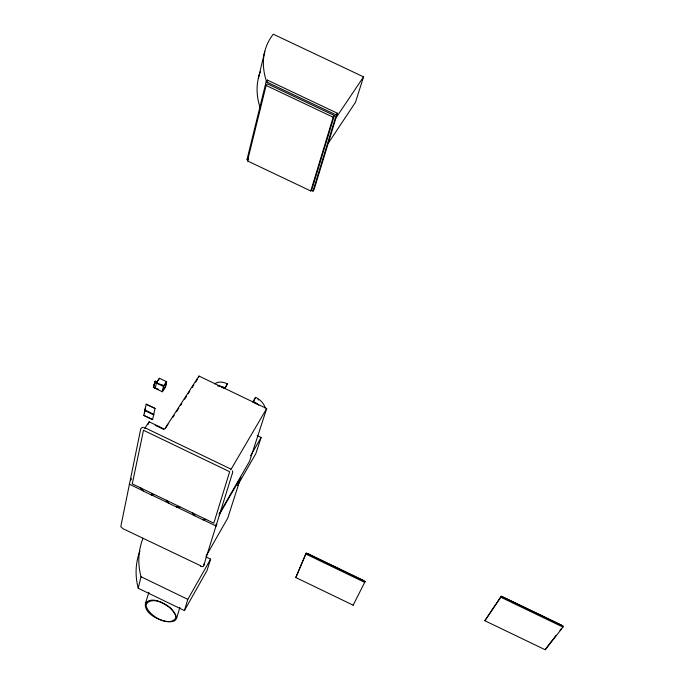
<?xml version="1.0" encoding="UTF-8"?>
<svg xmlns="http://www.w3.org/2000/svg" width="684" height="684" viewBox="0 0 684 684"><rect width="100%" height="100%" fill="white"/><g stroke="black" fill="none" stroke-linecap="round" stroke-linejoin="round"><path stroke-width="1.03" d="M156.277 382.972L157.089 381.911M148.924 592.31L145.444 603.416C142.503 621.166 193.598 631.819 170.145 607.597M155.054 381.424L153.378 387.46L162.322 391.752L165.477 387.016L166.648 381.715L159.423 378.243L156.875 382.031L155.131 381.193L157.098 382.023M215.947 526.039L215.956 525.97A2.351 1.966 15.5 0 0 215.947 524.158M216.931 524.32L215.956 525.97L202.823 519.643M153.772 414.53L144.922 410.186L146.205 404.167L155.037 408.416L152.583 419.634L143.837 415.436L144.94 410.289L152.814 414.094M144.315 413.324L144.734 411.298M145.384 408.126L144.922 410.186M130.678 480.211L131.054 478.373M130.832 479.758L131.02 479.014M153.378 387.46L155.131 381.193M219.154 513.923L249.583 461.23L266.7 408.528L198.95 376.046L164.553 429.227L149.095 421.797L148.975 422.353M162.322 391.752L163.485 386.46L166.648 381.715M162.852 390.675L163.989 385.528L166.52 381.732L165.374 386.879L162.852 390.675L162.279 390.393M258.287 78.54L264.802 51.377M205.85 556.836L210.612 559.136L206.978 570.618L184.398 610.581L138.219 588.24L141.007 576.732L140.553 574.902A81.481 69.546 16.3 0 1 143.007 538.274M311.092 190.229L313.007 191.135L314.11 189.434L337.409 113.236L267.384 80.088L266.144 81.729L246.95 159.757L248.147 158.098M247.497 160.92L266.11 85.449L267.35 83.799L334.322 115.51L311.904 189.28L310.793 190.99L247.497 160.92L248.694 159.261M266.88 82.14L267.384 80.088M198.54 377.679L198.95 376.046M222.497 387.614A11.842 7.156 31.6 0 1 224.754 388.521L227.421 383.835A12.987 7.883 31.6 0 0 214.844 383.963M224.754 388.521L227.421 383.835M154.781 382.33L155.165 381.475M176.575 618.55L179.883 607.324M310.793 190.99L333.176 117.212L334.322 115.51M184.398 610.581L187.818 599.364L210.612 559.136M313.007 191.135L336.272 114.938L337.409 113.236M255.158 403.269A11.825 7.182 30.7 0 0 252.994 402.055L255.611 397.344A12.97 7.909 30.7 0 1 265.016 408.015M255.611 397.344L252.994 402.055M203.678 565.634L216.101 525.68M216.135 525.56L232.603 472.61L232.526 470.814M266.461 81.293A116.887 72.778 20.1 0 1 273.258 34.2L363.546 76.865L355.5 102.241L328.217 143.298M257.269 435.665L261.117 437.512L255.773 453.757L237.451 485.546M562.975 627.1L563.3 626.125L501.167 596.26L484.862 620.73L545.268 649.8L562.975 627.1L500.799 597.217L484.862 620.73M500.799 597.217L501.167 596.26M502.03 597.636L502.389 596.679L561.726 625.202M145.444 603.416C151.395 596.02 163.066 602.724 169.273 606.905M365.128 581.46L353.158 605.186L295.804 577.535L305.765 553.98L306.218 553.091L365.128 581.46L364.709 582.366L305.765 553.98M306.218 553.091L295.804 577.535M148.787 422.9L148.385 423.712M353.158 605.186L353.568 604.297M200.771 565.822L122.915 528.672L120.786 526.654L140.733 428.877L141.853 427.628L143.58 427.312M206.277 555.741L227.721 518.156L240.853 477.27L219.188 514.804M250.532 455.792L261.117 437.512M230.722 469.874L266.7 408.528M151.754 493.934L151.224 494.771L168.674 503.185M165.477 428.244L167.127 425.696M173.043 417.112L174.206 415.325M176.523 411.734L178.84 408.151M180.576 405.467L181.739 403.671M184.629 399.191L186.373 396.498M188.109 393.813L189.844 391.12M192.161 387.537L193.905 384.853M195.641 382.159L197.377 379.475M144.615 428.586L149.095 421.797M168.23 423.994L168.572 423.516M151.694 413.529L151.737 413.555M155.037 408.416L146.145 404.253M147.026 411.289L146.889 411.469M148.753 412.341L148.633 411.862L148.907 412.196M146.043 411.05L145.897 410.545L146.06 411.075M143.837 415.436L152.635 419.548M156.26 383.049L159.517 378.38M336.006 117.828L363.546 76.865M155.234 381.33L153.567 387.349L155.311 388.11M545.601 648.834L556.092 635.376M560.025 630.332L561.333 628.647M154.097 494.464L150.984 494.797L143.324 491.112L140.724 487.949M151.489 494.831L154.37 494.523M179.593 506.682L176.429 506.989L168.76 503.296L166.443 500.337M176.925 507.092L179.849 506.801M205.91 519.361L202.695 519.652L195.025 515.95L192.751 513.017M203.199 519.755L206.166 519.481M158.286 389.136L155.294 388.187L156.388 383.023L163.989 385.528M266.144 81.729L336.272 114.938M266.11 85.449L333.176 117.212M154.49 382.142L163.485 386.46M144.555 410.323L153.883 414.812M155.285 425.337L163.519 429.296M144.717 427.654L230.833 469.053M307.646 553.544L363.905 580.639M143.144 490.881L129.336 484.161A2.368 1.941 10 0 1 129.592 483.853M176.549 506.981L194.94 515.839M141.007 576.732L187.818 599.364M166.186 500.218L168.332 502.945M192.495 512.897L194.598 515.608M138.219 588.24L137.775 586.427A80.413 69.067 16 0 1 139.904 550.971M217.657 386.007A13.03 7.875 31.6 0 1 219.393 386.109M220 386.195A13.03 7.875 31.6 0 1 224.951 387.802M221.368 387.289A11.842 7.156 31.6 0 1 221.932 387.443M226.669 384.297A11.808 7.165 31.6 0 1 227.225 384.553M258.065 399.61A11.79 7.191 30.7 0 1 258.569 399.969M255.679 403.62A11.825 7.182 30.7 0 1 256.175 403.979M253.208 401.346A13.005 7.9 30.7 0 1 258.749 405.202M200.583 566.164A2.804 1.445 29 0 0 203.524 565.976A2.249 1.924 14.7 0 0 203.499 564.266M204.482 564.291A2.796 1.454 29 0 1 203.439 564.933M129.327 484.221A2.368 1.941 10 0 1 129.575 483.913M147.966 424.542A7.344 1.308 -63.8 0 1 148.172 424.123M260.04 107.388A114.69 72.812 20 0 1 260.399 71.769M145.931 604.75C146.898 614.882 169.478 628.476 175.968 617.729C175.335 607.52 152.079 593.644 145.931 604.75M143.495 430.279L132.286 483.879L213.81 523.166L229.644 471.704L143.495 430.279M149.753 412.606L149.753 412.606"/></g></svg>
